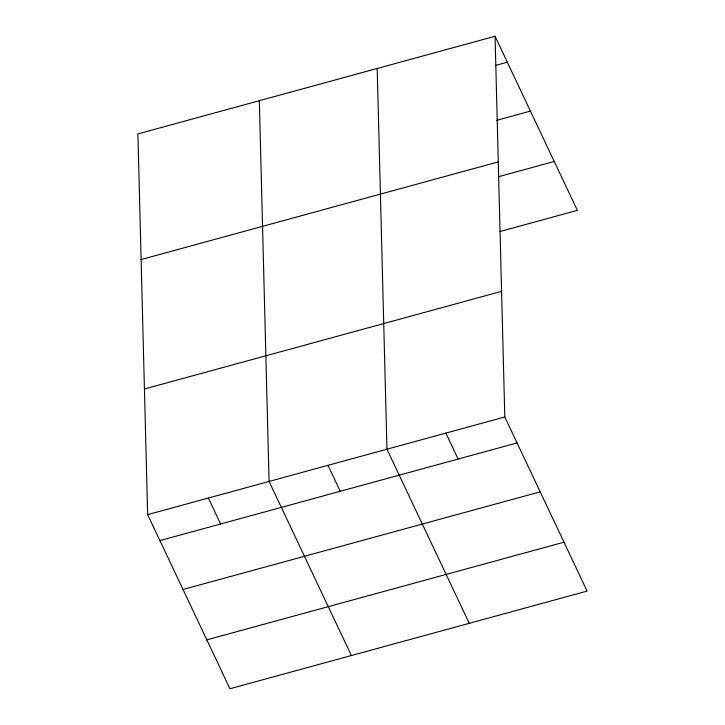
<?xml version="1.0" encoding="UTF-8"?>
<svg xmlns="http://www.w3.org/2000/svg" width="725" height="725" viewBox="0 0 725 725"><rect width="100%" height="100%" fill="white"/><g stroke="black" fill="none" stroke-linecap="round" stroke-linejoin="round"><path stroke-width="1.09" d="M495.057 36.25L137.895 133.907L147.646 514.641L229.943 688.75L587.105 591.092L504.799 416.984L495.057 36.25L577.354 210.359L499.878 231.547M495.32 65.495L507.328 62.205M496.607 120.35L530.437 111.097M141.112 259.55L498.274 161.892M498.592 176.692L554.244 161.467M144.429 388.999L501.582 291.341M147.646 514.641L504.799 416.984M159.917 540.596L517.07 442.939M183.026 589.488L540.179 491.831M206.833 639.858L563.996 542.2M445.866 433.097L458.137 459.052M469.238 623.319L386.942 449.21L377.19 68.476M328.008 465.323L340.279 491.278M351.38 655.545L269.075 481.436L259.333 100.703M208.356 498.039L220.627 523.994"/></g></svg>
